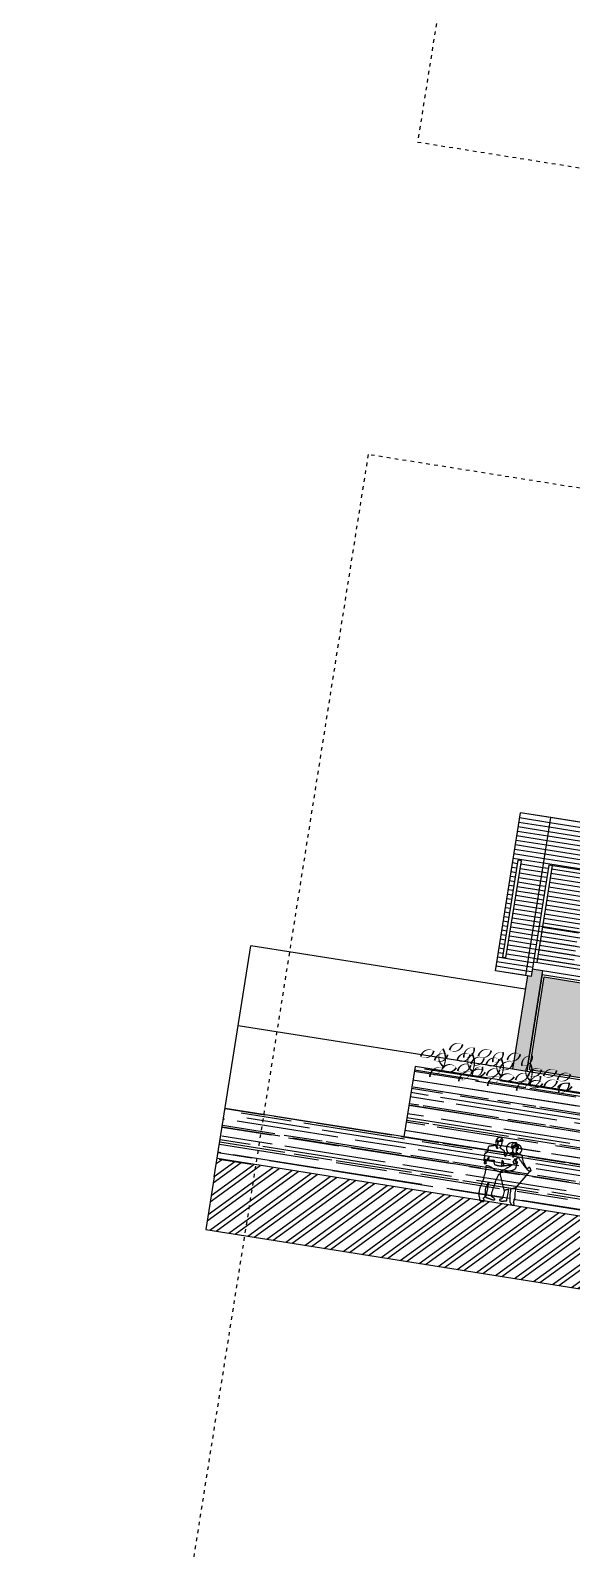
# Model space of a CAD drawing. Extents: x -640655 to -640254, y -1045449 to -1045159.
# Drawn here: x -640518.31 to -640503.42, y -1045284.6 to -1045242.87 of the extents above; entities that cross this region are included whole.
import ezdxf

# ---------------------------------------------------------------- set-up
doc = ezdxf.new("R2010")
doc.units = 0
doc.header["$MEASUREMENT"] = 0
doc.linetypes.add('DASHED1', pattern=[1, 0.3, -0.4, 0.3])
doc.layers.get('0').update_dxf_attribs({"linetype": 'CONTINUOUS'})
for name, color, linetype in [('B_ZELEN', 9, 'CONTINUOUS'), ('T_srafa', 8, 'CONTINUOUS'), ('T_stafaz', 7, 'CONTINUOUS'), ('T_tenka', 4, 'CONTINUOUS'), ('T_tlusta', 1, 'CONTINUOUS')]:
    doc.layers.add(name, color=color, linetype=linetype)
doc.layers.add('FLOATING-WINDOWS', color=2, linetype='CONTINUOUS', plot=False)
pattern_1 = [(350.999936149, (0, 0), (0.019554445716, 0.123461020783), [])]
pattern_2 = [(350.99993615, (0, 0), (0.81527233603, 0.22523547258), [5.25, -0.7, 1.75, -0.35]), (350.99993615, (0.48715, 0.10002), (-0.27287010234, 0.5145212894), [1.05, -0.1155, 2.1, -0.2625]), (350.999936149, (0.21939, 0.26646), (1.83427660276, -0.053099854643), [2.8, -0.49, 1.4, -0.35])]

# ---------------------------------------------------------------- blocks, each defined once
blk = doc.blocks.new('A$C59E21D8B')
at = {"linetype": 'Continuous'}
for points in [[(-687, 1184), (-684, 1183), (-680, 1183), (-675, 1182), (-670, 1181), (-664, 1180), (-657, 1179), (-651, 1178), (-644, 1177), (-638, 1176), (-631, 1175), (-626, 1174), (-620, 1173), (-615, 1173), (-612, 1173), (-609, 1173), (-607, 1173), (-608, 1187), (-612, 1200), (-616, 1213), (-623, 1224), (-630, 1234), (-637, 1242), (-645, 1249), (-652, 1252), (-654, 1252), (-656, 1252), (-657, 1250), (-658, 1248), (-658, 1244), (-658, 1241), (-657, 1236), (-657, 1231), (-658, 1225), (-659, 1220), (-660, 1214), (-663, 1208), (-667, 1201), (-672, 1195), (-678, 1189), (-687, 1184)], [(-733, 1143), (-731, 1138), (-728, 1133), (-726, 1128), (-724, 1124), (-723, 1121), (-723, 1118), (-725, 1117), (-728, 1117), (-733, 1117), (-738, 1116), (-740, 1114), (-741, 1110), (-742, 1106), (-741, 1102), (-740, 1098), (-738, 1094), (-736, 1091), (-733, 1087), (-731, 1082), (-728, 1078), (-726, 1073), (-725, 1070), (-725, 1066), (-727, 1064), (-730, 1062), (-733, 1059), (-738, 1056), (-742, 1052), (-746, 1048), (-749, 1043), (-751, 1037), (-752, 1031), (-751, 1026), (-749, 1019), (-747, 1010), (-743, 1000), (-738, 990), (-731, 980), (-723, 971), (-714, 964), (-711, 962), (-711, 958), (-713, 954), (-715, 950), (-719, 946), (-723, 942), (-726, 938), (-728, 936), (-729, 941), (-733, 949), (-738, 958), (-744, 968), (-751, 979), (-758, 989), (-764, 998), (-770, 1004), (-772, 1006), (-774, 1009), (-776, 1013), (-779, 1019), (-781, 1025), (-784, 1032), (-785, 1040), (-787, 1049), (-789, 1046), (-791, 1042), (-794, 1037), (-798, 1031), (-802, 1025), (-808, 1020), (-815, 1015), (-824, 1011), (-830, 1009), (-837, 1006), (-845, 1004), (-853, 1001), (-862, 998), (-872, 995), (-881, 992), (-892, 989), (-901, 986), (-911, 983), (-920, 981), (-928, 978), (-936, 976), (-942, 974), (-948, 972), (-952, 971), (-958, 970), (-963, 968), (-967, 966), (-969, 962), (-971, 957), (-973, 949), (-975, 939), (-977, 926), (-979, 896), (-979, 868), (-977, 846), (-977, 834), (-977, 826), (-978, 815), (-980, 805), (-983, 797), (-986, 794), (-990, 791), (-995, 787), (-1000, 783), (-1006, 778), (-1012, 773), (-1019, 768), (-1025, 763), (-1031, 757), (-1037, 752), (-1042, 745), (-1046, 739), (-1049, 733), (-1050, 726), (-1051, 719), (-1050, 712), (-1046, 698), (-1043, 687), (-1041, 677), (-1039, 668), (-1038, 660), (-1037, 652), (-1037, 643), (-1038, 633), (-1039, 619), (-1040, 606), (-1042, 595), (-1043, 585), (-1045, 577), (-1046, 572), (-1047, 568), (-1047, 567), (-1042, 569), (-1038, 573), (-1034, 579), (-1032, 586), (-1029, 593), (-1027, 599), (-1024, 603), (-1021, 606), (-1013, 606), (-1007, 606), (-1003, 604), (-999, 602), (-997, 599), (-996, 597), (-995, 595), (-995, 594), (-999, 592), (-1003, 590), (-1007, 588), (-1011, 586), (-1015, 583), (-1017, 580), (-1019, 577), (-1019, 572), (-1015, 568), (-1013, 564), (-1012, 561), (-1015, 558), (-1017, 555), (-1018, 551), (-1018, 547), (-1015, 542), (-1013, 538), (-1012, 536), (-1013, 534), (-1014, 532), (-1016, 530), (-1018, 528), (-1020, 525), (-1021, 521), (-1020, 517), (-1018, 512), (-1017, 508), (-1019, 502), (-1020, 500), (-1021, 496), (-1022, 493), (-1022, 490), (-1021, 487), (-1018, 485), (-1014, 483), (-1008, 484), (-1003, 485), (-998, 486), (-993, 487), (-988, 488), (-984, 489), (-980, 490), (-975, 491), (-972, 492), (-968, 493), (-965, 494), (-963, 496), (-961, 498), (-959, 500), (-958, 502), (-958, 504), (-959, 507), (-961, 509), (-964, 512), (-969, 515), (-973, 517), (-977, 521), (-980, 526), (-981, 532), (-981, 539), (-981, 542), (-982, 545), (-983, 549), (-983, 553), (-983, 557), (-981, 560), (-977, 563), (-971, 564), (-964, 565), (-959, 566), (-956, 568), (-953, 571), (-952, 573), (-951, 576), (-950, 579), (-950, 582), (-950, 590), (-950, 600), (-949, 611), (-946, 625), (-943, 633), (-938, 643), (-932, 654), (-925, 665), (-919, 676), (-914, 684), (-910, 690), (-909, 692), (-911, 685), (-913, 676), (-915, 667), (-916, 656), (-917, 646), (-918, 637), (-918, 629), (-919, 624), (-921, 612), (-924, 601), (-926, 593), (-927, 590), (-926, 590), (-921, 591), (-913, 593), (-902, 594), (-890, 596), (-877, 598), (-862, 601), (-847, 603), (-832, 606), (-817, 609), (-803, 611), (-790, 613), (-779, 615), (-771, 617), (-765, 618), (-762, 618), (-761, 608), (-760, 592), (-758, 573), (-755, 552), (-749, 533), (-741, 515), (-731, 502), (-716, 496), (-713, 495), (-709, 495), (-705, 494), (-700, 493), (-695, 493), (-690, 492), (-684, 491), (-678, 491), (-672, 490), (-666, 489), (-659, 489), (-653, 488), (-645, 487), (-639, 487), (-631, 486), (-624, 486), (-617, 485), (-610, 485), (-603, 485), (-596, 484), (-589, 484), (-582, 484), (-575, 484), (-568, 484), (-561, 485), (-555, 485), (-549, 486), (-543, 486), (-537, 487), (-532, 488), (-527, 489), (-522, 491), (-509, 495), (-497, 499), (-485, 502), (-472, 506), (-460, 509), (-448, 513), (-436, 516), (-424, 520), (-412, 523), (-401, 526), (-390, 529), (-379, 532), (-368, 534), (-357, 537), (-347, 540), (-337, 542), (-328, 545), (-319, 547), (-311, 549), (-303, 551), (-295, 553), (-288, 555), (-282, 556), (-276, 558), (-270, 559), (-266, 560), (-261, 561), (-258, 561), (-256, 562), (-253, 563), (-252, 563), (-252, 563), (-256, 558), (-262, 553), (-269, 547), (-276, 540), (-284, 532), (-294, 525), (-303, 516), (-313, 507), (-324, 498), (-335, 488), (-347, 479), (-359, 469), (-371, 459), (-384, 449), (-396, 439), (-409, 429), (-421, 419), (-434, 409), (-446, 400), (-458, 390), (-470, 381), (-481, 373), (-493, 365), (-503, 357), (-513, 351), (-522, 344), (-531, 339), (-539, 334), (-546, 330), (-552, 327), (-557, 325), (-561, 324), (-568, 323), (-577, 323), (-586, 323), (-596, 324), (-607, 326), (-618, 328), (-629, 330), (-641, 333), (-653, 336), (-664, 340), (-676, 344), (-687, 348), (-698, 353), (-708, 357), (-717, 362), (-726, 367), (-734, 372), (-743, 377), (-752, 382), (-761, 387), (-771, 392), (-781, 397), (-792, 402), (-802, 406), (-813, 410), (-824, 414), (-835, 418), (-846, 421), (-858, 424), (-869, 426), (-881, 428), (-892, 429), (-903, 429), (-912, 430), (-921, 430), (-928, 429), (-934, 429), (-940, 427), (-944, 426), (-948, 425), (-951, 424), (-954, 423), (-956, 421), (-957, 420), (-958, 419), (-959, 418), (-959, 418), (-959, 418), (-956, 389), (-954, 351), (-955, 307), (-957, 261), (-959, 217), (-962, 178), (-965, 150), (-967, 134), (-967, 125), (-968, 111), (-969, 94), (-970, 76), (-972, 57), (-974, 39), (-976, 23), (-979, 11), (-982, 2), (-986, -7), (-989, -15), (-992, -22), (-994, -28), (-996, -33), (-995, -37), (-993, -40), (-997, -54), (-999, -68), (-999, -81), (-995, -88), (-999, -99), (-1004, -112), (-1009, -127), (-1013, -142), (-1018, -158), (-1022, -172), (-1026, -186), (-1028, -197), (-1031, -213), (-1033, -238), (-1034, -270), (-1034, -305), (-1033, -341), (-1030, -375), (-1025, -403), (-1018, -423), (-1010, -437), (-1004, -448), (-999, -457), (-996, -463), (-993, -467), (-991, -470), (-991, -472), (-990, -472), (-991, -477), (-992, -490), (-992, -506), (-988, -522), (-987, -524), (-986, -526), (-984, -528), (-982, -530), (-979, -532), (-975, -534), (-971, -537), (-967, -539), (-962, -542), (-957, -544), (-952, -546), (-946, -548), (-940, -550), (-933, -552), (-926, -553), (-919, -554), (-912, -555), (-905, -555), (-898, -555), (-892, -555), (-885, -555), (-879, -553), (-873, -552), (-868, -550), (-863, -547), (-859, -544), (-856, -541), (-854, -537), (-853, -532), (-853, -527), (-854, -522), (-857, -515), (-859, -511), (-861, -506), (-864, -502), (-867, -497), (-870, -493), (-873, -488), (-876, -484), (-879, -479), (-881, -476), (-882, -472), (-883, -467), (-883, -462), (-883, -457), (-882, -452), (-880, -448), (-877, -444), (-873, -441), (-867, -437), (-862, -433), (-857, -427), (-853, -419), (-849, -407), (-848, -392), (-849, -372), (-852, -346), (-855, -316), (-859, -284), (-862, -251), (-864, -220), (-865, -193), (-864, -171), (-862, -158), (-857, -147), (-853, -133), (-848, -117), (-844, -99), (-840, -83), (-836, -69), (-833, -57), (-831, -51), (-829, -46), (-826, -41), (-824, -36), (-821, -30), (-818, -26), (-816, -21), (-815, -19), (-814, -18), (-817, -45), (-818, -79), (-819, -117), (-819, -156), (-819, -194), (-819, -228), (-821, -256), (-824, -273), (-828, -285), (-830, -297), (-830, -310), (-829, -321), (-827, -332), (-826, -342), (-826, -350), (-827, -355), (-829, -362), (-831, -372), (-833, -383), (-835, -395), (-836, -407), (-836, -418), (-833, -426), (-829, -429), (-822, -431), (-814, -433), (-806, -435), (-798, -436), (-789, -438), (-779, -440), (-770, -441), (-761, -442), (-752, -444), (-743, -445), (-733, -446), (-725, -448), (-716, -449), (-708, -450), (-700, -452), (-693, -453), (-684, -455), (-675, -457), (-667, -459), (-660, -461), (-653, -462), (-646, -463), (-640, -464), (-634, -465), (-629, -466), (-623, -466), (-618, -466), (-613, -466), (-607, -465), (-602, -465), (-596, -464), (-590, -463), (-583, -461), (-578, -458), (-575, -456), (-573, -452), (-573, -449), (-573, -445), (-575, -441), (-577, -437), (-580, -434), (-583, -430), (-587, -427), (-590, -424), (-594, -421), (-598, -419), (-601, -417), (-603, -416), (-609, -414), (-615, -411), (-623, -408), (-630, -405), (-637, -402), (-643, -399), (-647, -397), (-648, -397), (-649, -396), (-650, -396), (-652, -394), (-655, -393), (-658, -390), (-661, -387), (-663, -383), (-666, -378), (-668, -372), (-670, -365), (-672, -358), (-674, -351), (-675, -345), (-677, -340), (-677, -337), (-677, -336), (-678, -334), (-679, -330), (-680, -324), (-681, -316), (-682, -306), (-682, -295), (-682, -283), (-680, -269), (-678, -255), (-675, -239), (-672, -224), (-670, -209), (-667, -197), (-666, -187), (-664, -180), (-664, -177), (-663, -173), (-660, -161), (-656, -142), (-652, -119), (-647, -91), (-642, -62), (-638, -31), (-635, -1), (-633, 25), (-630, 47), (-626, 65), (-622, 82), (-617, 99), (-611, 118), (-603, 140), (-594, 167), (-586, 194), (-580, 215), (-577, 231), (-575, 243), (-573, 251), (-571, 256), (-568, 259), (-562, 260), (-552, 263), (-544, 268), (-540, 276), (-537, 283), (-535, 292), (-533, 299), (-531, 305), (-527, 310), (-522, 313), (-515, 316), (-508, 319), (-501, 322), (-495, 324), (-489, 326), (-486, 327), (-485, 327), (-484, 327), (-483, 328), (-480, 329), (-477, 330), (-473, 331), (-468, 333), (-463, 335), (-457, 337), (-450, 339), (-443, 342), (-436, 344), (-428, 347), (-419, 350), (-411, 353), (-402, 356), (-393, 359), (-383, 362), (-374, 365), (-365, 369), (-355, 372), (-346, 375), (-337, 378), (-329, 381), (-320, 383), (-312, 386), (-304, 389), (-296, 391), (-289, 394), (-283, 395), (-276, 397), (-271, 399), (-267, 400), (-258, 403), (-248, 406), (-239, 410), (-229, 414), (-218, 419), (-208, 424), (-198, 430), (-188, 437), (-179, 443), (-170, 450), (-162, 458), (-155, 465), (-149, 473), (-143, 482), (-139, 490), (-137, 499), (-134, 515), (-131, 535), (-128, 558), (-125, 581), (-122, 603), (-119, 623), (-117, 639), (-116, 649), (-116, 657), (-118, 663), (-122, 667), (-127, 669), (-131, 669), (-135, 666), (-137, 662), (-137, 655), (-136, 648), (-137, 641), (-139, 635), (-142, 630), (-146, 625), (-151, 621), (-157, 617), (-162, 614), (-168, 612), (-174, 610), (-180, 608), (-185, 607), (-189, 606), (-192, 606), (-194, 605), (-195, 605), (-232, 639), (-182, 751), (-173, 652), (-135, 817), (-134, 816), (-132, 814), (-129, 810), (-124, 804), (-118, 798), (-111, 790), (-102, 781), (-93, 771), (-83, 760), (-72, 748), (-60, 735), (-48, 722), (-35, 709), (-22, 695), (-8, 681), (6, 666), (20, 652), (34, 637), (49, 622), (63, 608), (77, 594), (91, 581), (105, 568), (119, 555), (132, 543), (144, 533), (156, 523), (167, 513), (178, 506), (188, 499), (197, 493), (204, 490), (216, 485), (227, 481), (237, 478), (245, 475), (253, 474), (261, 473), (267, 473), (272, 473), (277, 474), (280, 476), (283, 477), (285, 480), (287, 482), (288, 485), (288, 488), (287, 491), (286, 495), (284, 500), (281, 506), (278, 513), (274, 520), (269, 528), (265, 536), (260, 544), (255, 551), (250, 558), (245, 564), (240, 569), (236, 572), (232, 574), (229, 574), (226, 572), (224, 569), (221, 565), (218, 562), (215, 558), (212, 555), (208, 551), (205, 547), (201, 544), (197, 541), (194, 538), (190, 536), (186, 534), (182, 532), (178, 531), (174, 531), (170, 531), (166, 533), (160, 537), (155, 542), (148, 549), (141, 558), (134, 567), (126, 577), (118, 587), (110, 598), (102, 609), (94, 621), (86, 631), (78, 642), (71, 652), (64, 660), (57, 668), (51, 676), (45, 687), (38, 700), (32, 714), (26, 730), (20, 746), (14, 763), (8, 780), (3, 796), (-1, 812), (-6, 826), (-9, 838), (-12, 849), (-14, 857), (-15, 862), (-16, 864), (-18, 864), (-22, 865), (-28, 866), (-37, 869), (-47, 871), (-58, 874), (-71, 877), (-84, 881), (-97, 885), (-110, 889), (-123, 894), (-135, 898), (-145, 903), (-154, 907), (-161, 912), (-166, 917), (-167, 911), (-170, 900), (-173, 888), (-177, 874), (-181, 860), (-184, 849), (-186, 841), (-187, 838), (-219, 884), (-236, 880), (-236, 868), (-238, 854), (-240, 840), (-243, 827), (-244, 820), (-246, 811), (-249, 802), (-251, 794), (-253, 786), (-256, 779), (-257, 775), (-257, 773), (-259, 787), (-264, 806), (-272, 828), (-280, 851), (-289, 872), (-296, 890), (-302, 902), (-304, 907), (-306, 904), (-309, 901), (-313, 898), (-316, 895), (-321, 892), (-325, 889), (-329, 886), (-334, 883), (-339, 881), (-344, 878), (-349, 875), (-354, 873), (-358, 871), (-363, 869), (-367, 867), (-371, 866), (-377, 864), (-382, 863), (-388, 861), (-394, 860), (-400, 858), (-407, 857), (-413, 856), (-420, 854), (-425, 853), (-431, 851), (-436, 850), (-441, 848), (-445, 846), (-448, 844), (-451, 841), (-452, 839), (-454, 831), (-457, 820), (-460, 807), (-463, 793), (-466, 780), (-468, 769), (-470, 761), (-470, 759), (-475, 765), (-480, 775), (-485, 788), (-491, 802), (-496, 817), (-500, 832), (-504, 845), (-507, 856), (-508, 864), (-510, 873), (-512, 883), (-515, 893), (-519, 902), (-524, 911), (-531, 917), (-540, 921), (-545, 922), (-551, 925), (-558, 928), (-566, 931), (-575, 935), (-584, 940), (-594, 945), (-604, 949), (-613, 954), (-622, 960), (-631, 964), (-638, 968), (-644, 972), (-649, 976), (-652, 979), (-653, 980), (-653, 987), (-653, 992), (-652, 996), (-651, 998), (-649, 1000), (-647, 1003), (-644, 1008), (-640, 1014), (-637, 1020), (-634, 1027), (-632, 1035), (-630, 1045), (-627, 1056), (-625, 1068), (-621, 1083), (-618, 1100), (-617, 1111), (-618, 1128), (-620, 1144), (-621, 1150), (-625, 1150), (-629, 1151), (-633, 1150), (-637, 1150), (-641, 1150), (-645, 1150), (-649, 1149), (-653, 1149), (-657, 1148), (-661, 1148), (-666, 1148), (-670, 1148), (-674, 1147), (-679, 1147), (-683, 1147), (-688, 1148), (-696, 1148), (-704, 1149), (-710, 1150), (-717, 1150), (-722, 1152), (-728, 1153), (-732, 1154), (-736, 1155), (-740, 1156), (-744, 1157), (-747, 1158), (-750, 1159), (-752, 1160), (-755, 1161), (-757, 1161), (-760, 1162), (-763, 1162), (-767, 1161), (-770, 1158), (-773, 1156), (-776, 1153), (-778, 1150), (-780, 1148), (-780, 1148), (-779, 1148), (-777, 1148), (-774, 1147), (-771, 1147), (-767, 1147), (-763, 1148), (-760, 1148), (-757, 1148), (-755, 1149), (-752, 1150), (-748, 1150), (-744, 1149), (-741, 1149), (-737, 1148), (-735, 1146), (-733, 1143)], [(-779, 1137), (-782, 1140), (-785, 1142), (-788, 1145), (-790, 1146), (-793, 1146), (-795, 1145), (-797, 1142), (-798, 1137), (-798, 1130), (-797, 1122), (-796, 1113), (-793, 1105), (-790, 1097), (-787, 1090), (-784, 1086), (-780, 1084), (-780, 1095), (-780, 1113), (-779, 1130), (-779, 1137)], [(-303, 1066), (-300, 1066), (-297, 1065), (-294, 1064), (-291, 1063), (-289, 1061), (-288, 1059), (-288, 1058), (-289, 1056), (-292, 1054), (-296, 1051), (-299, 1048), (-303, 1043), (-306, 1037), (-307, 1029), (-307, 1020), (-305, 1010), (-300, 990), (-298, 970), (-298, 953), (-296, 941), (-295, 935), (-293, 930), (-290, 924), (-287, 919), (-283, 914), (-279, 909), (-275, 905), (-270, 901), (-266, 897), (-261, 893), (-257, 890), (-253, 888), (-249, 886), (-245, 884), (-243, 883), (-240, 883), (-237, 883), (-235, 884), (-231, 885), (-228, 886), (-224, 887), (-220, 889), (-216, 891), (-213, 893), (-209, 895), (-205, 898), (-202, 900), (-199, 902), (-197, 905), (-194, 908), (-193, 910), (-192, 913), (-189, 925), (-189, 941), (-190, 955), (-192, 965), (-195, 977), (-196, 993), (-196, 1010), (-195, 1022), (-193, 1025), (-192, 1028), (-190, 1030), (-188, 1031), (-186, 1030), (-184, 1029), (-183, 1026), (-182, 1022), (-182, 1009), (-181, 996), (-180, 984), (-177, 981), (-175, 982), (-173, 986), (-171, 990), (-170, 995), (-168, 1001), (-167, 1007), (-165, 1014), (-162, 1020), (-160, 1027), (-157, 1037), (-155, 1048), (-154, 1060), (-153, 1071), (-155, 1080), (-158, 1086), (-165, 1088), (-169, 1088), (-174, 1087), (-179, 1087), (-185, 1086), (-192, 1086), (-198, 1085), (-205, 1084), (-212, 1083), (-219, 1083), (-226, 1083), (-232, 1082), (-239, 1082), (-245, 1081), (-250, 1081), (-255, 1081), (-259, 1082), (-264, 1082), (-268, 1082), (-274, 1083), (-279, 1083), (-285, 1083), (-291, 1082), (-298, 1082), (-304, 1081), (-310, 1081), (-317, 1080), (-323, 1078), (-328, 1077), (-334, 1075), (-338, 1072), (-342, 1070), (-346, 1067), (-348, 1063), (-348, 1058), (-347, 1052), (-345, 1045), (-343, 1038), (-340, 1032), (-337, 1025), (-334, 1020), (-332, 1015), (-330, 1011), (-328, 1008), (-326, 1006), (-324, 1006), (-323, 1007), (-321, 1009), (-321, 1013), (-321, 1023), (-321, 1034), (-319, 1046), (-317, 1056), (-315, 1060), (-314, 1063), (-312, 1065), (-310, 1066), (-308, 1066), (-306, 1066), (-304, 1066), (-303, 1066)], [(-243, 1107), (-240, 1107), (-236, 1106), (-232, 1106), (-229, 1105), (-225, 1105), (-221, 1105), (-218, 1105), (-214, 1104), (-211, 1104), (-207, 1104), (-204, 1104), (-202, 1104), (-199, 1103), (-197, 1103), (-196, 1103), (-195, 1103), (-194, 1107), (-194, 1111), (-194, 1116), (-195, 1122), (-196, 1129), (-197, 1136), (-199, 1143), (-201, 1150), (-205, 1157), (-208, 1164), (-213, 1170), (-219, 1174), (-225, 1179), (-232, 1181), (-241, 1182), (-250, 1182), (-249, 1177), (-248, 1167), (-246, 1156), (-244, 1143), (-243, 1131), (-242, 1120), (-242, 1111), (-243, 1107)], [(-543, 646), (-542, 617), (-541, 573), (-541, 533), (-540, 515), (-479, 524), (-479, 529), (-480, 536), (-482, 544), (-485, 553), (-488, 562), (-490, 572), (-493, 581), (-495, 591), (-497, 598), (-500, 604), (-503, 610), (-506, 616), (-510, 621), (-514, 625), (-518, 629), (-522, 633), (-526, 636), (-530, 639), (-533, 641), (-536, 643), (-539, 644), (-541, 645), (-542, 646), (-543, 646)], [(-355, -157), (-355, -192), (-356, -229), (-359, -267), (-364, -303), (-369, -336), (-374, -363), (-378, -383), (-381, -394), (-382, -397), (-385, -400), (-388, -403), (-391, -405), (-395, -407), (-400, -410), (-404, -412), (-409, -414), (-414, -415), (-419, -417), (-424, -419), (-428, -421), (-433, -423), (-437, -425), (-440, -427), (-443, -429), (-445, -432), (-446, -435), (-447, -437), (-447, -440), (-446, -443), (-445, -446), (-443, -448), (-441, -451), (-438, -453), (-434, -456), (-430, -458), (-426, -459), (-422, -461), (-417, -462), (-412, -463), (-406, -464), (-394, -464), (-383, -464), (-374, -464), (-365, -464), (-357, -462), (-350, -461), (-343, -460), (-338, -458), (-332, -456), (-328, -454), (-324, -452), (-320, -450), (-316, -448), (-312, -447), (-309, -445), (-306, -444), (-302, -443), (-299, -442), (-294, -442), (-289, -442), (-284, -441), (-279, -441), (-274, -440), (-268, -440), (-264, -439), (-259, -438), (-255, -437), (-251, -435), (-248, -433), (-246, -431), (-245, -428), (-245, -424), (-246, -399), (-245, -362), (-243, -317), (-239, -268), (-236, -220), (-233, -175), (-231, -140), (-232, -117), (-233, -117), (-236, -118), (-242, -120), (-249, -123), (-258, -126), (-268, -129), (-278, -132), (-289, -136), (-301, -139), (-312, -143), (-322, -147), (-331, -150), (-340, -152), (-347, -154), (-352, -156), (-355, -157)], [(-190, -98), (-189, -117), (-187, -154), (-184, -203), (-180, -258), (-176, -313), (-170, -361), (-163, -398), (-155, -417), (-155, -419), (-155, -424), (-155, -430), (-155, -438), (-154, -445), (-153, -453), (-151, -458), (-147, -463), (-142, -466), (-137, -470), (-133, -474), (-130, -479), (-127, -482), (-125, -487), (-122, -491), (-119, -494), (-117, -498), (-114, -502), (-112, -505), (-109, -509), (-105, -512), (-101, -515), (-97, -518), (-92, -520), (-85, -523), (-79, -524), (-73, -525), (-66, -526), (-60, -526), (-55, -525), (-50, -524), (-45, -522), (-40, -520), (-37, -517), (-34, -513), (-31, -509), (-30, -504), (-30, -498), (-30, -492), (-32, -485), (-35, -475), (-39, -468), (-43, -462), (-46, -457), (-49, -453), (-50, -449), (-51, -444), (-50, -438), (-48, -427), (-45, -410), (-41, -390), (-37, -368), (-34, -344), (-31, -322), (-31, -302), (-34, -285), (-40, -255), (-43, -220), (-44, -180), (-44, -141), (-43, -104), (-43, -72), (-43, -47), (-44, -32), (-47, -35), (-53, -38), (-60, -43), (-70, -47), (-81, -53), (-92, -59), (-105, -64), (-117, -70), (-130, -76), (-142, -82), (-154, -87), (-165, -91), (-174, -94), (-181, -97), (-187, -98), (-190, -98)]]:
    blk.add_lwpolyline(points, dxfattribs=at)
for points in [[(-44, -32), (267, 473)], [(-355, -157), (-537, 283)]]:
    blk.add_lwpolyline(points)
for centre, radius, start, end in [((-679, 1136), 118, 78.9206, 164.5938), ((-241, 1077), 105, 94.819, 185.5101), ((-187, 1001), 135, 179.4858, 220.3393), ((-289, 1052), 135, 14.4708, 51.3583), ((-319, 1010), 161, 318.1909, 1.7256)]:
    blk.add_arc(centre, radius, start, end)

msp = doc.modelspace()

# ---------------------------------------------------------------- hatches: boundary and pattern name
at = {"layer": 'T_srafa', "linetype": 'Continuous'}
h = msp.add_hatch(dxfattribs=at)
h.set_pattern_fill('LINE,_O', color=256)
h.set_pattern_definition(pattern_1)
h.paths.add_polyline_path([(-640504.836, -1045264.421), (-640505.516, -1045268.718), (-640504.682, -1045268.85), (-640504.001, -1045264.553)])
h.paths.add_polyline_path([(-640504.891, -1045265.678), (-640504.802, -1045265.692), (-640505.225, -1045268.359), (-640505.314, -1045268.345)], flags=16)
h = msp.add_hatch(dxfattribs=at)
h.set_pattern_fill('LINE,_O', color=256)
h.set_pattern_definition(pattern_1)
h.paths.add_polyline_path([(-640495.956, -1045265.828), (-640504.001, -1045264.553), (-640504.682, -1045268.85), (-640504.534, -1045268.873), (-640504.049, -1045265.811), (-640483.993, -1045268.988), (-640484.447, -1045271.852), (-640484.478, -1045272.05), (-640484.33, -1045272.073), (-640483.642, -1045267.727), (-640483.79, -1045267.704), (-640483.946, -1045268.692), (-640496.105, -1045266.766)])
h = msp.add_hatch(dxfattribs=at)
h.set_pattern_fill('LINE,_O', color=256)
h.set_pattern_definition(pattern_1)
h.paths.add_polyline_path([(-640502.967, -1045265.983), (-640503.954, -1045265.826), (-640504.22, -1045267.505), (-640503.232, -1045267.662)])
h.paths.add_polyline_path([(-640503.232, -1045267.662), (-640504.22, -1045267.505), (-640504.244, -1045267.654), (-640503.256, -1045267.81)])
h.paths.add_polyline_path([(-640503.256, -1045267.81), (-640504.244, -1045267.654), (-640504.283, -1045267.901), (-640503.295, -1045268.057)])
h.paths.add_polyline_path([(-640503.295, -1045268.057), (-640504.283, -1045267.901), (-640504.322, -1045268.147), (-640503.334, -1045268.304)])
h.paths.add_polyline_path([(-640503.334, -1045268.304), (-640504.322, -1045268.147), (-640504.377, -1045268.493), (-640503.389, -1045268.65)])
h.paths.add_polyline_path([(-640502.093, -1045268.652), (-640502.567, -1045268.577), (-640502.599, -1045268.775), (-640502.124, -1045268.85)])
h.paths.add_polyline_path([(-640502.069, -1045268.504), (-640502.544, -1045268.429), (-640502.567, -1045268.577), (-640502.093, -1045268.652)])
h.paths.add_polyline_path([(-640502.062, -1045268.455), (-640502.536, -1045268.38), (-640502.544, -1045268.429), (-640502.069, -1045268.504)])
h.paths.add_polyline_path([(-640501.172, -1045268.393), (-640502.505, -1045268.182), (-640502.536, -1045268.38), (-640502.062, -1045268.455), (-640501.203, -1045268.591)])
h.paths.add_polyline_path([(-640501.132, -1045268.146), (-640502.466, -1045267.935), (-640502.505, -1045268.182), (-640501.172, -1045268.393)])
h.paths.add_polyline_path([(-640501.109, -1045267.998), (-640502.442, -1045267.787), (-640502.466, -1045267.935), (-640501.132, -1045268.146)])
h.paths.add_polyline_path([(-640500.843, -1045266.319), (-640502.176, -1045266.108), (-640502.442, -1045267.787), (-640501.109, -1045267.998)])
h.paths.add_polyline_path([(-640497.468, -1045268.98), (-640498.604, -1045268.8), (-640498.635, -1045268.998), (-640497.499, -1045269.178)])
h.paths.add_polyline_path([(-640497.429, -1045268.733), (-640498.564, -1045268.553), (-640498.604, -1045268.8), (-640497.468, -1045268.98)])
h.paths.add_polyline_path([(-640497.405, -1045268.585), (-640498.541, -1045268.405), (-640498.564, -1045268.553), (-640497.429, -1045268.733)])
h.paths.add_polyline_path([(-640497.139, -1045266.906), (-640498.275, -1045266.726), (-640498.541, -1045268.405), (-640497.405, -1045268.585)])
h.paths.add_polyline_path([(-640494.307, -1045269.481), (-640495.69, -1045269.262), (-640495.721, -1045269.459), (-640494.338, -1045269.678)])
h.paths.add_polyline_path([(-640494.268, -1045269.234), (-640495.651, -1045269.015), (-640495.69, -1045269.262), (-640494.307, -1045269.481)])
h.paths.add_polyline_path([(-640494.245, -1045269.085), (-640495.627, -1045268.866), (-640495.651, -1045269.015), (-640494.268, -1045269.234)])
h.paths.add_polyline_path([(-640493.979, -1045267.406), (-640495.361, -1045267.187), (-640495.627, -1045268.866), (-640494.245, -1045269.085)])
h.paths.add_polyline_path([(-640491.443, -1045269.934), (-640492.332, -1045269.793), (-640492.363, -1045269.991), (-640491.474, -1045270.132)])
h.paths.add_polyline_path([(-640491.404, -1045269.687), (-640492.293, -1045269.547), (-640492.332, -1045269.793), (-640491.443, -1045269.934)])
h.paths.add_polyline_path([(-640491.38, -1045269.539), (-640492.269, -1045269.398), (-640492.293, -1045269.547), (-640491.404, -1045269.687)])
h.paths.add_polyline_path([(-640491.114, -1045267.86), (-640492.003, -1045267.719), (-640492.269, -1045269.398), (-640491.38, -1045269.539)])
h.paths.add_polyline_path([(-640489.369, -1045270.263), (-640490.653, -1045270.059), (-640490.684, -1045270.257), (-640489.4, -1045270.46)])
h.paths.add_polyline_path([(-640489.33, -1045270.016), (-640490.614, -1045269.812), (-640490.653, -1045270.059), (-640489.369, -1045270.263)])
h.paths.add_polyline_path([(-640489.306, -1045269.868), (-640490.59, -1045269.664), (-640490.614, -1045269.812), (-640489.33, -1045270.016)])
h.paths.add_polyline_path([(-640489.04, -1045268.189), (-640490.324, -1045267.985), (-640490.59, -1045269.664), (-640489.306, -1045269.868)])
h.paths.add_polyline_path([(-640488.065, -1045270.469), (-640488.578, -1045270.388), (-640488.61, -1045270.585), (-640488.096, -1045270.667)])
h.paths.add_polyline_path([(-640488.026, -1045270.222), (-640488.539, -1045270.141), (-640488.578, -1045270.388), (-640488.065, -1045270.469)])
h.paths.add_polyline_path([(-640488.002, -1045270.074), (-640488.516, -1045269.993), (-640488.539, -1045270.141), (-640488.026, -1045270.222)])
h.paths.add_polyline_path([(-640487.736, -1045268.395), (-640488.25, -1045268.314), (-640488.516, -1045269.993), (-640488.002, -1045270.074)])
h = msp.add_hatch(dxfattribs=at)
h.set_pattern_fill('DOTS', color=251, scale=0.75, style=0)
h.set_pattern_definition([(350.999936149, (0, 0), (0.0304818585404, 0.0426314242217), [0, -0.046875])])
h.paths.add_polyline_path([(-640504.176, -1045268.889), (-640502.319, -1045269.184), (-640502.723, -1045271.732), (-640504.58, -1045271.438)])
h.paths.add_polyline_path([(-640500.225, -1045269.515), (-640498.369, -1045269.809), (-640498.772, -1045272.357), (-640500.629, -1045272.063)])
h.paths.add_polyline_path([(-640498.2, -1045269.897), (-640496.462, -1045270.172), (-640496.847, -1045272.602), (-640498.585, -1045272.326)])
h.paths.add_polyline_path([(-640496.275, -1045270.141), (-640494.418, -1045270.435), (-640494.821, -1045272.983), (-640496.678, -1045272.689)])
h.paths.add_polyline_path([(-640494.249, -1045270.522), (-640492.61, -1045270.782), (-640492.995, -1045273.212), (-640494.634, -1045272.952)])
h.paths.add_polyline_path([(-640501.795, -1045269.327), (-640502.18, -1045271.757), (-640500.797, -1045271.976), (-640500.413, -1045269.546)])
h = msp.add_hatch(dxfattribs=at)
h.set_pattern_fill('AR-RROOF', color=256, scale=0.35, style=0)
h.set_pattern_definition(pattern_2)
h.paths.add_polyline_path([(-640508.033, -1045273.279), (-640501.689, -1045274.284), (-640501.486, -1045273.001), (-640502.75, -1045272.801), (-640502.647, -1045272.153), (-640507.727, -1045271.349)])
h.paths.add_polyline_path([(-640501.689, -1045274.284), (-640494.38, -1045275.442), (-640494.334, -1045275.146), (-640501.642, -1045273.989)])
h = msp.add_hatch(dxfattribs=at)
h.set_pattern_fill('AR-RROOF', color=256, scale=0.35, style=0)
h.set_pattern_definition(pattern_2)
h.paths.add_polyline_path([(-640494.49, -1045276.134), (-640494.38, -1045275.442), (-640511.889, -1045272.668), (-640512.108, -1045274.051), (-640494.6, -1045276.824)])
h.paths.add_polyline_path([(-640511.889, -1045272.668), (-640512.952, -1045272.5), (-640513.171, -1045273.883), (-640512.108, -1045274.051)])
h = msp.add_hatch(dxfattribs=at)
h.set_pattern_fill('ANSI32', color=256, style=0)
h.set_pattern_definition([(35.99993615, (0, 0), (-0.22041913152, 0.30338161853), []), (35.99993615, (0.1746, -0.02765), (-0.22041913152, 0.30338161853), [])])
h.paths.add_polyline_path([(-640512.108, -1045274.051), (-640513.171, -1045273.883), (-640513.249, -1045274.378), (-640513.48, -1045275.834), (-640512.417, -1045276.002)])
h.paths.add_polyline_path([(-640480.786, -1045279.012), (-640494.6, -1045276.824), (-640512.108, -1045274.051), (-640512.417, -1045276.002), (-640481.095, -1045280.963)])
at = {"layer": 'T_tlusta', "linetype": 'Continuous'}
h = msp.add_hatch(color=147, dxfattribs=at)
h.dxf.hatch_style = 1
h.paths.add_polyline_path([(-640504.226, -1045268.821), (-640504.21, -1045268.722), (-640504.503, -1045268.676), (-640504.534, -1045268.873), (-640504.637, -1045268.857), (-640505.043, -1045271.425), (-640504.648, -1045271.488)])

# ---------------------------------------------------------------- linework, layer by layer
at = {"layer": 'B_ZELEN', "linetype": 'Continuous'}
for points in [[(-640507.211, -1045270.919, 0, 0, 0.520567), (-640507.211, -1045270.919, 0, 0.05, 0.520567), (-640507.566, -1045271.078, 0, 0.05, 0.520567), (-640507.211, -1045270.919, 0.05, 0.05, 0)], [(-640506.96, -1045270.862, 0, 0, 0.520567), (-640506.96, -1045270.862, 0, 0.05, 0.520567), (-640506.916, -1045271.371, 0, 0.05, 0.520567), (-640506.942, -1045271.389, 0, 0.05, 0.520567), (-640507.319, -1045271.635, 0, 0.05, 0.520567), (-640506.96, -1045270.862, 0.05, 0.05, 0)], [(-640506.831, -1045271.025, 0, 0, 0.520567), (-640506.831, -1045271.025, 0, 0.05, 0.520567), (-640507.186, -1045271.184, 0, 0.05, 0.520567), (-640506.831, -1045271.025, 0.05, 0.05, 0)], [(-640506.774, -1045270.901, 0, 0, 0.520567), (-640506.774, -1045270.901, 0, 0.05, 0.520567), (-640506.419, -1045270.742, 0, 0.05, 0.520567), (-640506.774, -1045270.901, 0.05, 0.05, 0)], [(-640506.21, -1045271.02, 0, 0, 0.520567), (-640506.21, -1045271.02, 0, 0.05, 0.520567), (-640506.565, -1045271.179, 0, 0.05, 0.520567), (-640506.21, -1045271.02, 0.05, 0.05, 0)], [(-640506.164, -1045270.988, 0, 0, 0.520567), (-640506.164, -1045270.988, 0, 0.05, 0.520567), (-640506.12, -1045271.497, 0, 0.05, 0.520567), (-640506.146, -1045271.515, 0, 0.05, 0.520567), (-640506.523, -1045271.761, 0, 0.05, 0.520567), (-640506.164, -1045270.988, 0.05, 0.05, 0)], [(-640506.101, -1045270.832, 0, 0, 0.520567), (-640506.101, -1045270.832, 0, 0.05, 0.520567), (-640506.38, -1045271.104, 0, 0.05, 0.520567), (-640506.101, -1045270.832, 0.05, 0.05, 0)], [(-640505.986, -1045271.071, 0, 0, 0.520567), (-640505.986, -1045271.071, 0, 0.05, 0.520567), (-640505.631, -1045270.912, 0, 0.05, 0.520567), (-640505.986, -1045271.071, 0.05, 0.05, 0)], [(-640505.306, -1045270.958, 0, 0, 0.520567), (-640505.306, -1045270.958, 0, 0.05, 0.520567), (-640505.584, -1045271.23, 0, 0.05, 0.520567), (-640505.306, -1045270.958, 0.05, 0.05, 0)], [(-640505.186, -1045271.169, 0, 0, 0.520567), (-640505.186, -1045271.169, 0, 0.05, 0.520567), (-640504.831, -1045271.01, 0, 0.05, 0.520567), (-640505.186, -1045271.169, 0.05, 0.05, 0)], [(-640504.506, -1045271.056, 0, 0, 0.520567), (-640504.506, -1045271.056, 0, 0.05, 0.520567), (-640504.784, -1045271.328, 0, 0.05, 0.520567), (-640504.506, -1045271.056, 0.05, 0.05, 0)], [(-640506.592, -1045271.383, 0, 0, 0.520567), (-640506.592, -1045271.383, 0, 0.05, 0.520567), (-640506.98, -1045271.413, 0, 0.05, 0.520567), (-640506.592, -1045271.383, 0.05, 0.05, 0)], [(-640506.551, -1045271.472, 0, 0, 0.520567), (-640506.551, -1045271.472, 0, 0.05, 0.520567), (-640506.196, -1045271.313, 0, 0.05, 0.520567), (-640506.551, -1045271.472, 0.05, 0.05, 0)], [(-640505.829, -1045271.125, 0, 0, 0.520567), (-640505.829, -1045271.125, 0, 0.05, 0.520567), (-640506.184, -1045271.284, 0, 0.05, 0.520567), (-640505.829, -1045271.125, 0.05, 0.05, 0)], [(-640505.797, -1045271.509, 0, 0, 0.520567), (-640505.797, -1045271.509, 0, 0.05, 0.520567), (-640506.184, -1045271.539, 0, 0.05, 0.520567), (-640505.797, -1045271.509, 0.05, 0.05, 0)], [(-640505.871, -1045271.36, 0, 0, 0.520567), (-640505.871, -1045271.36, 0, 0.05, 0.520567), (-640506.149, -1045271.631, 0, 0.05, 0.520567), (-640505.871, -1045271.36, 0.05, 0.05, 0)], [(-640505.414, -1045271.146, 0, 0, 0.520567), (-640505.414, -1045271.146, 0, 0.05, 0.520567), (-640505.769, -1045271.305, 0, 0.05, 0.520567), (-640505.414, -1045271.146, 0.05, 0.05, 0)], [(-640505.756, -1045271.598, 0, 0, 0.520567), (-640505.756, -1045271.598, 0, 0.05, 0.520567), (-640505.4, -1045271.439, 0, 0.05, 0.520567), (-640505.756, -1045271.598, 0.05, 0.05, 0)], [(-640505.369, -1045271.114, 0, 0, 0.520567), (-640505.369, -1045271.114, 0, 0.05, 0.520567), (-640505.325, -1045271.623, 0, 0.05, 0.520567), (-640505.351, -1045271.641, 0, 0.05, 0.520567), (-640505.728, -1045271.887, 0, 0.05, 0.520567), (-640505.369, -1045271.114, 0.05, 0.05, 0)], [(-640505.034, -1045271.251, 0, 0, 0.520567), (-640505.034, -1045271.251, 0, 0.05, 0.520567), (-640505.389, -1045271.41, 0, 0.05, 0.520567), (-640505.034, -1045271.251, 0.05, 0.05, 0)], [(-640504.573, -1045271.24, 0, 0, 0.520567), (-640504.573, -1045271.24, 0, 0.05, 0.520567), (-640504.529, -1045271.749, 0, 0.05, 0.520567), (-640504.555, -1045271.767, 0, 0.05, 0.520567), (-640504.932, -1045272.013, 0, 0.05, 0.520567), (-640504.573, -1045271.24, 0.05, 0.05, 0)], [(-640504.247, -1045271.434, 0, 0, 0.520567), (-640504.247, -1045271.434, 0, 0.05, 0.520567), (-640504.602, -1045271.593, 0, 0.05, 0.520567), (-640504.247, -1045271.434, 0.05, 0.05, 0)], [(-640503.832, -1045271.455, 0, 0, 0.520567), (-640503.832, -1045271.455, 0, 0.05, 0.520567), (-640504.187, -1045271.613, 0, 0.05, 0.520567), (-640503.832, -1045271.455, 0.05, 0.05, 0)], [(-640505.001, -1045271.635, 0, 0, 0.520567), (-640505.001, -1045271.635, 0, 0.05, 0.520567), (-640505.389, -1045271.665, 0, 0.05, 0.520567), (-640505.001, -1045271.635, 0.05, 0.05, 0)], [(-640504.96, -1045271.724, 0, 0, 0.520567), (-640504.96, -1045271.724, 0, 0.05, 0.520567), (-640504.605, -1045271.565, 0, 0.05, 0.520567), (-640504.96, -1045271.724, 0.05, 0.05, 0)], [(-640504.215, -1045271.818, 0, 0, 0.520567), (-640504.215, -1045271.818, 0, 0.05, 0.520567), (-640504.602, -1045271.848, 0, 0.05, 0.520567), (-640504.215, -1045271.818, 0.05, 0.05, 0)], [(-640504.28, -1045271.612, 0, 0, 0.520567), (-640504.28, -1045271.612, 0, 0.05, 0.520567), (-640504.558, -1045271.883, 0, 0.05, 0.520567), (-640504.28, -1045271.612, 0.05, 0.05, 0)], [(-640504.173, -1045271.907, 0, 0, 0.520567), (-640504.173, -1045271.907, 0, 0.05, 0.520567), (-640503.818, -1045271.748, 0, 0.05, 0.520567), (-640504.173, -1045271.907, 0.05, 0.05, 0)], [(-640503.452, -1045271.56, 0, 0, 0.520567), (-640503.452, -1045271.56, 0, 0.05, 0.520567), (-640503.807, -1045271.719, 0, 0.05, 0.520567), (-640503.452, -1045271.56, 0.05, 0.05, 0)], [(-640503.412, -1045271.899, 0, 0, 0.520567), (-640503.412, -1045271.899, 0, 0.05, 0.520567), (-640503.8, -1045271.929, 0, 0.05, 0.520567), (-640503.412, -1045271.899, 0.05, 0.05, 0)], [(-640503.493, -1045271.794, 0, 0, 0.520567), (-640503.493, -1045271.794, 0, 0.05, 0.520567), (-640503.772, -1045272.066, 0, 0.05, 0.520567), (-640503.493, -1045271.794, 0.05, 0.05, 0)]]:
    msp.add_lwpolyline(points, format="xyseb", close=True, dxfattribs=at)
at = {"layer": 'FLOATING-WINDOWS', "linetype": 'DASHED1', "ltscale": 0.3}
for points in [[(-640507.655, -1045245.938), (-640424.69, -1045259.079), (-640415.397, -1045200.41), (-640498.363, -1045187.269)], [(-640518.308, -1045313.198), (-640435.343, -1045326.339), (-640426.05, -1045267.67), (-640509.016, -1045254.529)]]:
    msp.add_lwpolyline(points, close=True, dxfattribs=at)
at = {"layer": 'FLOATING-WINDOWS', "ltscale": 0.3}
msp.add_lwpolyline([(-640513.249, -1045274.378), (-640513.48, -1045275.834), (-640481.095, -1045280.963), (-640480.786, -1045279.012)], dxfattribs=at)
at = {"layer": 'T_srafa', "linetype": 'Continuous'}
for p, q in [((-640504.695, -1045269.228), (-640512.244, -1045268.032)), ((-640505.043, -1045271.425), (-640512.592, -1045270.229))]:
    msp.add_line(p, q, dxfattribs=at)
at = {"layer": 'T_tenka', "linetype": 'Continuous'}
for p, q in [((-640505.516, -1045268.718), (-640504.828, -1045264.372)), ((-640503.994, -1045264.504), (-640504.828, -1045264.372)), ((-640495.948, -1045265.778), (-640504.828, -1045264.372)), ((-640504.682, -1045268.85), (-640503.994, -1045264.504)), ((-640495.948, -1045265.778), (-640503.994, -1045264.504)), ((-640505.314, -1045268.345), (-640504.891, -1045265.678)), ((-640505.225, -1045268.359), (-640504.802, -1045265.692)), ((-640504.802, -1045265.692), (-640504.891, -1045265.678)), ((-640504.049, -1045265.811), (-640504.534, -1045268.873)), ((-640503.954, -1045265.826), (-640504.377, -1045268.493)), ((-640483.993, -1045268.988), (-640504.049, -1045265.811)), ((-640484.282, -1045270.815), (-640504.338, -1045267.639)), ((-640484.259, -1045270.667), (-640504.315, -1045267.49)), ((-640513.249, -1045274.378), (-640512.244, -1045268.032)), ((-640502.069, -1045268.504), (-640504.416, -1045268.132)), ((-640484.322, -1045271.062), (-640504.377, -1045267.886)), ((-640505.225, -1045268.359), (-640505.314, -1045268.345)), ((-640502.124, -1045268.85), (-640504.471, -1045268.478)), ((-640502.108, -1045268.751), (-640504.456, -1045268.379)), ((-640504.534, -1045268.873), (-640505.516, -1045268.718)), ((-640504.637, -1045268.857), (-640505.043, -1045271.425)), ((-640504.226, -1045268.821), (-640504.648, -1045271.488)), ((-640502.155, -1045269.047), (-640504.503, -1045268.676)), ((-640504.226, -1045268.821), (-640504.21, -1045268.722)), ((-640507.727, -1045271.349), (-640508.033, -1045273.279)), ((-640502.647, -1045272.153), (-640507.727, -1045271.349)), ((-640504.648, -1045271.488), (-640505.043, -1045271.425)), ((-640494.38, -1045275.442), (-640512.952, -1045272.5))]:
    msp.add_line(p, q, dxfattribs=at)
for points in [[(-640504.226, -1045268.821), (-640502.251, -1045269.134), (-640502.673, -1045271.8), (-640504.648, -1045271.488)], [(-640504.176, -1045268.889), (-640502.319, -1045269.184), (-640502.723, -1045271.732), (-640504.58, -1045271.438)]]:
    msp.add_lwpolyline(points, close=True, dxfattribs=at)
at = {"layer": 'T_tlusta', "linetype": 'Continuous'}
msp.add_line((-640494.6, -1045276.824), (-640513.171, -1045273.883), dxfattribs=at)

# ---------------------------------------------------------------- block references
at = {"layer": 'T_stafaz', "linetype": 'Continuous', "xscale": 0.001000000028764001, "yscale": 0.001000000044862837, "zscale": 0.001, "rotation": 350.9999365956337}
msp.add_blockref('A$C59E21D8B', (-640504.896, -1045274.651), dxfattribs=at)

doc.saveas('drawing.dxf')
